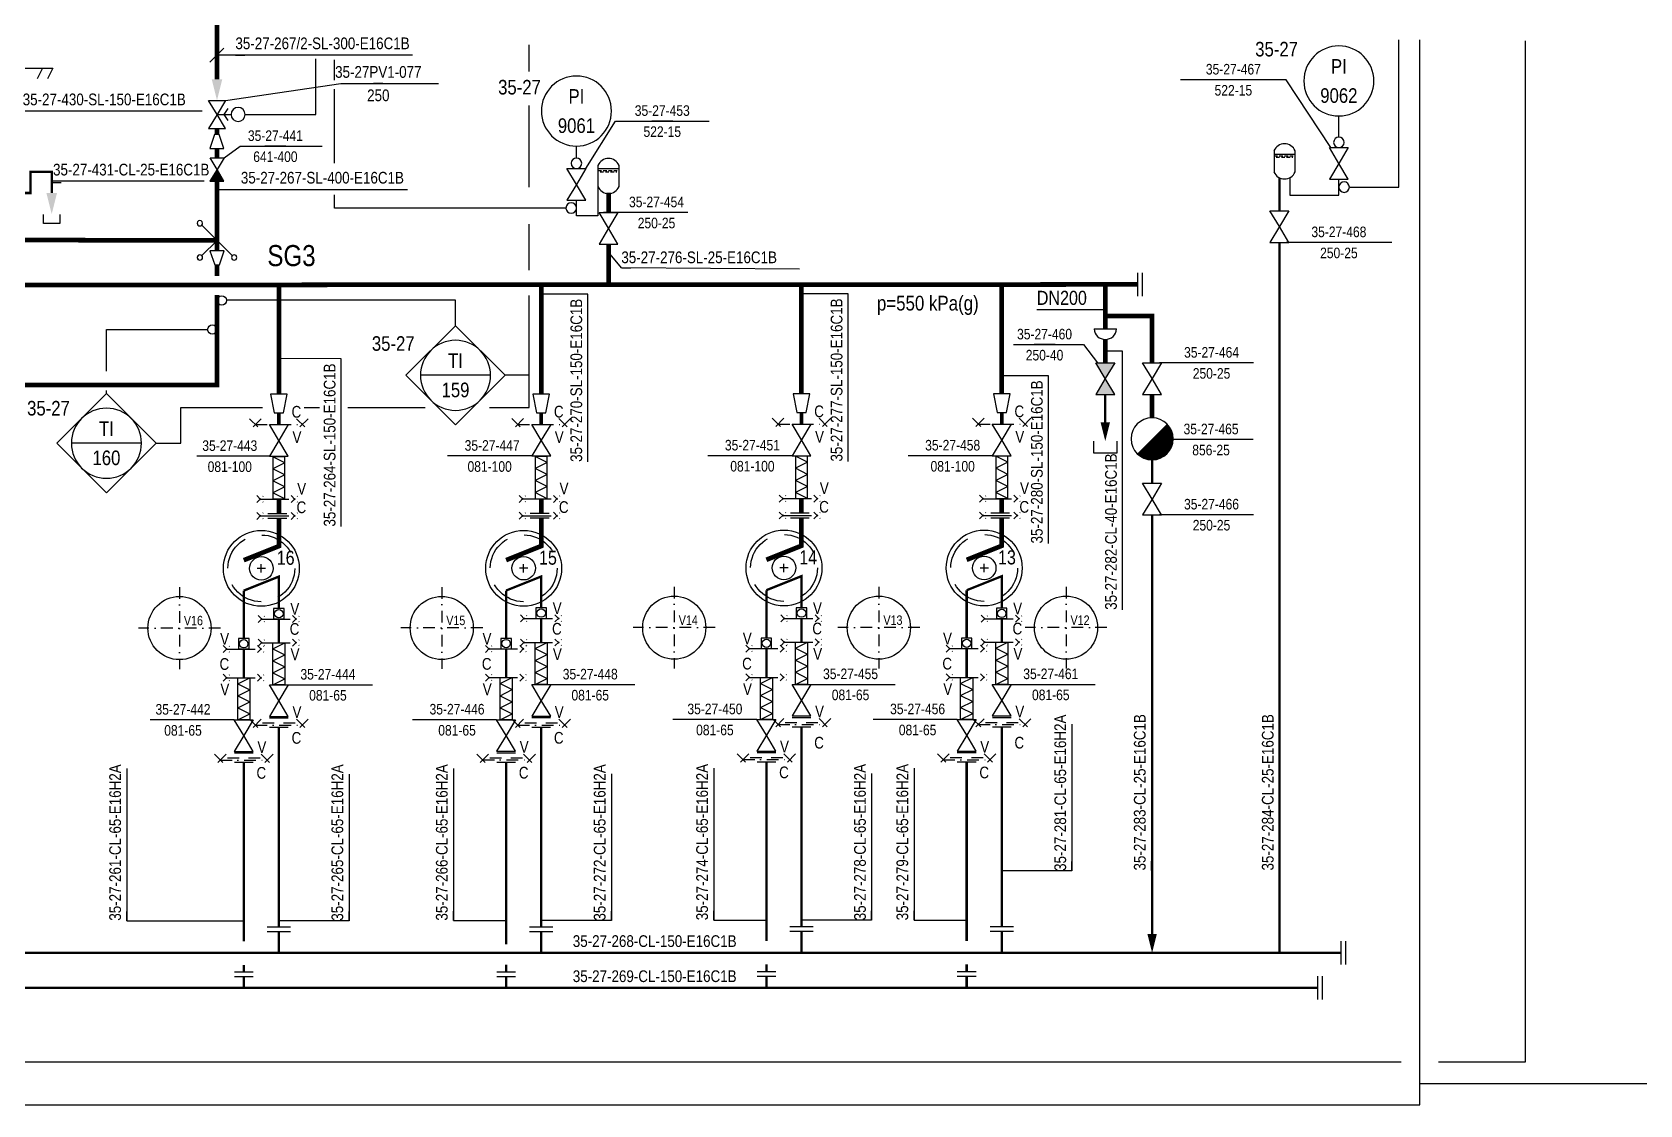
# Model space of a CAD drawing. Header units: millimetres. Extents: x -415 to 12957, y -5 to 599.
# Drawn here: x 7595.5 to 7939.2, y 215 to 444.3 of the extents above; entities that cross this region are included whole.
import ezdxf
from ezdxf.enums import TextEntityAlignment as Align

# ---------------------------------------------------------------- set-up
doc = ezdxf.new("R2010")
doc.units = ezdxf.units.MM
doc.header["$LTSCALE"] = 10
doc.header["$MEASUREMENT"] = 0
for name, pattern in [('CENTER', [2, 1.25, -0.25, 0.25, -0.25]), ('DASHDOT2', [0.5, 0.25, -0.125, 0, -0.125]), ('DASHED', [0.75, 0.5, -0.25]), ('DASHEDX2', [1.5, 1, -0.5])]:
    doc.linetypes.add(name, pattern=pattern)
doc.layers.get('0').update_dxf_attribs({"linetype": 'CONTINUOUS'})
doc.layers.add('BALANSSI', color=3, linetype='CONTINUOUS', lineweight=25)
for name, color, linetype in [('HOYRYRYHMIEN NIMET', 30, 'CONTINUOUS'), ('KUIVATUSSYLINTERIN_N', 7, 'CONTINUOUS'), ('KUIVATUSSYLINTERIT', 31, 'CONTINUOUS'), ('METALLILETKUT', 7, 'CONTINUOUS'), ('NAKOLASIT', 7, 'CONTINUOUS'), ('P-COND', 4, 'CONTINUOUS'), ('P-CVPOS', 7, 'CONTINUOUS'), ('P-DELIVERY_LIMIT', 1, 'DASHDOT2'), ('P-EQUIPMENTS', 7, 'CONTINUOUS'), ('P-FITTINGS', 7, 'CONTINUOUS'), ('P-INSTRPOS_TEXTS', 7, 'CONTINUOUS'), ('P-INSTRU', 7, 'CONTINUOUS'), ('P-LINEPOS', 7, 'CONTINUOUS'), ('P-MASS1', 6, 'CONTINUOUS'), ('P-OTHER', 7, 'CONTINUOUS'), ('P-STEAM1', 6, 'CONTINUOUS'), ('P-SYMB', 7, 'CONTINUOUS'), ('P-TEXT', 7, 'CONTINUOUS'), ('P-VALVEPOS', 7, 'CONTINUOUS'), ('P-VENTS', 7, 'CONTINUOUS'), ('VAC-TELA_NUMEROT', 7, 'CONTINUOUS'), ('VAC-TELAT', 31, 'CONTINUOUS'), ('VEDENEROTTIMET', 7, 'CONTINUOUS')]:
    doc.layers.add(name, color=color, linetype=linetype)
doc.styles.add('ARIAL', font='ARIALN.TTF')
doc.styles.add('ARIALN', font='ARIALN.TTF')
doc.styles.add('MODESTD', font='ARIALN.TTF')
doc.styles.add('ROMANS', font='ARIALN.TTF')
doc.styles.get("Standard").update_dxf_attribs({"font": 'ARIALN.TTF'})

# ---------------------------------------------------------------- blocks, each defined once
blk = doc.blocks.new('PI314')
for p, q in [((0, 2.5), (0, -2.5)), ((1, 2.5), (1, -2.5))]:
    blk.add_line(p, q)
blk = doc.blocks.new('LPoist')
at = {"const_width": 3.75}
blk.add_lwpolyline([(1.33, 2.42, -1), (-1.33, 5.08, -5.843182)], format="xyb", dxfattribs=at)
blk.add_circle((0, 3.75), 3.75)
blk = doc.blocks.new('ARROW')
blk.add_solid([(-2.5, -1.25), (-2.5, 1.25), (2.5, 0)])
at = {"linetype": 'Continuous', "flags": 1}
blk.add_attdef('SYM_WIDTH', (0, 0), '', height=3, dxfattribs=at)
blk = doc.blocks.new('PPI_0103B')
at = {"color": 0, "linetype": 'ByBlock'}
blk.add_circle((0, 0), 1.25, dxfattribs=at)
blk = doc.blocks.new('PPI_1100A')
at = {"color": 0, "linetype": 'ByBlock'}
blk.add_line((0, 0), (2, 0), dxfattribs=at)
blk = doc.blocks.new('PPI_0900A')
at = {"color": 0, "linetype": 'ByBlock'}
blk.add_line((-2.5, 0), (2.5, 0), dxfattribs=at)
blk = doc.blocks.new('PPI_1000A')
at = {"color": 0, "linetype": 'ByBlock'}
blk.add_line((-1, 0), (1, 0), dxfattribs=at)
blk = doc.blocks.new('PPI_1200A')
at = {"color": 0, "linetype": 'ByBlock'}
blk.add_circle((0, 0), 6, dxfattribs=at)
blk = doc.blocks.new('LAI2587')
for p, q in [((0, 0), (2.5, 0)), ((0, -8.75), (0, 0)), ((2.5, 0), (2.5, -8.75)), ((2.5, -8.75), (0, -8.75))]:
    blk.add_line(p, q)
blk = doc.blocks.new('FLEXIBLE-JOINT')
for p, q in [((1.25, 8.75), (-1.25, 7.5)), ((1.25, 6.25), (-1.25, 7.5)), ((1.25, 6.25), (-1.25, 5)), ((1.25, 3.75), (-1.25, 5)), ((1.25, 3.75), (-1.25, 2.5)), ((1.25, 1.25), (-1.25, 2.5)), ((1.25, 1.25), (-1.25, 0))]:
    blk.add_line(p, q)
at = {"rotation": 180}
blk.add_blockref('LAI2587', (1.25, 0), dxfattribs=at)
blk = doc.blocks.new('P7A1100')
at = {"color": 0, "linetype": 'ByBlock'}
for points in [[(-3, -1.8), (-3, 1.8), (0, 0)], [(3, -1.8), (3, 1.8), (0, 0)]]:
    blk.add_lwpolyline(points, close=True, dxfattribs=at)
blk = doc.blocks.new('P7A1305')
at = {"color": 0, "linetype": 'ByBlock'}
blk.add_solid([(-4, -1), (-4, 1), (0, 0)], dxfattribs=at)
blk = doc.blocks.new('PRO66DD')
h = blk.add_hatch(color=0)
h.paths.add_polyline_path([(-3, 1.8), (-3, -1.8), (0, 0)])
h.paths.add_polyline_path([(3, -1.8), (3, 1.8), (0, 0)])
at = {"layer": 'P-VENTS', "color": 0, "linetype": 'Continuous'}
for points in [[(-3, -1.8), (-3, 1.8), (0, 0)], [(3, -1.8), (3, 1.8), (0, 0)]]:
    blk.add_lwpolyline(points, close=True, dxfattribs=at)
blk = doc.blocks.new('P7A0127')
at = {"color": 0, "linetype": 'ByBlock'}
for p, q in [((-7.5, 20), (-7.5, 17.5)), ((7.5, 17.5), (-7.5, 17.5)), ((-7.5, 17.5), (-7.5, 5)), ((7.5, 17.5), (7.5, 20)), ((7.5, 5), (7.5, 17.5))]:
    blk.add_line(p, q, dxfattribs=at)
at = {"color": 0, "linetype": 'DASHEDX2', "ltscale": 0.25}
for points in [[(-7.5, 16.5), (7.5, 16.5)], [(-6, 15.5), (6, 15.5)]]:
    blk.add_lwpolyline(points, dxfattribs=at)
at = {"color": 0, "linetype": 'ByBlock'}
for centre, start, end in [((0, 16.9), 22.4569, 157.5431), ((0, 8.1), 202.4569, 337.5431)]:
    blk.add_arc(centre, 8.12, start, end, dxfattribs=at)
blk = doc.blocks.new('P7A1215')
at = {"color": 0, "linetype": 'ByBlock'}
for p, q in [((0, 2), (0, -2)), ((1, 2), (1, -2))]:
    blk.add_line(p, q, dxfattribs=at)
blk = doc.blocks.new('p7a1370')
at = {"color": 0, "linetype": 'ByBlock'}
for p, q in [((1.25, 1.25), (-1.25, -1.25)), ((-1.25, 1.25), (1.25, -1.25))]:
    blk.add_line(p, q, dxfattribs=at)
blk = doc.blocks.new('A$A7D25')
at = {"layer": 'P-DELIVERY_LIMIT'}
blk.add_lwpolyline([(1.25, 1.25), (11.25, 1.25)], dxfattribs=at)
for p in [(1.25, 1.25), (11.25, 1.25)]:
    blk.add_blockref('p7a1370', p, dxfattribs=at)
blk = doc.blocks.new('P7A1245')
at = {"color": 0, "linetype": 'Continuous'}
for points in [[(-2, 1.8), (-2, -1.8)], [(2, 1), (-2, 1.8)], [(2, -1), (2, 1)], [(-2, -1.8), (2, -1)]]:
    blk.add_lwpolyline(points, dxfattribs=at)
blk = doc.blocks.new('P7A1304')
at = {"color": 0, "linetype": 'ByBlock'}
blk.add_line((1.5, 1.5), (-1.5, -1.5), dxfattribs=at)
blk = doc.blocks.new('PPI_2100A')
at = {"color": 0, "linetype": 'ByBlock'}
blk.add_line((0, 0), (2, 0), dxfattribs=at)
blk = doc.blocks.new('P7A1210')
at = {"color": 0, "linetype": 'ByBlock'}
blk.add_lwpolyline([(-3, 1.5), (-3, -1.5), (0, -0.5), (0, 0.5)], close=True, dxfattribs=at)
blk = doc.blocks.new('P7A1106')
at = {"color": 0, "linetype": 'ByBlock'}
for p, q in [((3, 1.8), (0, 0)), ((3, -1.8), (3, 1.8)), ((0, 0), (3, -1.8))]:
    blk.add_line(p, q, dxfattribs=at)
blk.add_lwpolyline([(-3, 1.8), (0, 0), (-3, -1.8)], close=True, dxfattribs=at)
blk.add_solid([(3, 1.8), (0, 0), (3, -1.8)], dxfattribs=at)
blk = doc.blocks.new('CVE657B')
at = {"color": 0, "linetype": 'Continuous'}
blk.add_lwpolyline([(-1.5, 4.5, -1), (1.5, 4.5, -1), (-1.5, 4.5)], format="xyb", close=True, dxfattribs=at)
for points in [[(-1.27, 2.39), (0, 1.5), (1.27, 2.39)], [(0, 0), (0, 3)]]:
    blk.add_lwpolyline(points, dxfattribs=at)
at = {"layer": 'P-VENTS', "color": 0, "linetype": 'Continuous'}
for points in [[(-3, -1.8), (-3, 1.8), (0, 0)], [(3, -1.8), (3, 1.8), (0, 0)]]:
    blk.add_lwpolyline(points, close=True, dxfattribs=at)
blk = doc.blocks.new('PPI_1207A')
at = {"color": 0, "linetype": 'ByBlock'}
for p, q in [((-8.5, 0), (0, 8.5)), ((0, 8.5), (8.5, 0)), ((0, -8.5), (-8.5, 0)), ((-6, 0), (6, 0)), ((8.5, 0), (0, -8.5))]:
    blk.add_line(p, q, dxfattribs=at)
blk.add_circle((0, 0), 6, dxfattribs=at)
blk = doc.blocks.new('PPI_0102B')
at = {"color": 0, "linetype": 'ByBlock'}
blk.add_circle((0, -1), 1, dxfattribs=at)
blk = doc.blocks.new('P7A1325')
at = {"color": 0, "linetype": 'ByBlock'}
for p, q in [((-9, -1.5), (-6, 1.5)), ((-9, 1.5), (-6, -1.5)), ((6, -1.5), (9, 1.5)), ((6, 1.5), (9, -1.5))]:
    blk.add_line(p, q, dxfattribs=at)
at = {"color": 0, "linetype": 'CENTER'}
blk.add_line((-7.5, 0), (7.5, 0), dxfattribs=at)
blk = doc.blocks.new('P7A1241')
at = {"color": 0, "linetype": 'ByBlock'}
for p, q in [((0, 3.5), (0, 1)), ((-1, -2), (-1, 2)), ((1, -2), (1, 2)), ((0, -1), (0, -3.5))]:
    blk.add_line(p, q, dxfattribs=at)
blk = doc.blocks.new('P7A1330')
at = {"color": 0, "linetype": 'ByBlock'}
for q in [(-3.25, 3.25), (3.25, 3.25)]:
    blk.add_line((0, 0), q, dxfattribs=at)
for centre, start, end in [((-3.66, 3.66), 90, 270), ((-3.66, 3.66), 270, 90), ((3.66, 3.66), 90, 270), ((3.66, 3.66), 270, 90)]:
    blk.add_arc(centre, 0.575, start, end, dxfattribs=at)

msp = doc.modelspace()

# ---------------------------------------------------------------- linework, layer by layer
at = {"layer": 'KUIVATUSSYLINTERIT', "linetype": 'Continuous'}
for points in [[(7644.48, 328.77), (7644.48, 330.57)], [(7700.56, 328.79), (7700.56, 330.59)], [(7756.2, 328.86), (7756.2, 330.66)], [(7799.01, 328.85), (7799.01, 330.65)], [(7645.38, 329.67), (7643.58, 329.67)], [(7701.46, 329.69), (7699.66, 329.69)], [(7757.1, 329.76), (7755.3, 329.76)], [(7799.91, 329.75), (7798.11, 329.75)]]:
    msp.add_lwpolyline(points, dxfattribs=at)
for centre, radius in [((7644.48, 329.67), 8.11), ((7700.56, 329.69), 8.11), ((7756.2, 329.76), 8.11), ((7799.01, 329.75), 8.11), ((7644.49, 329.67), 2.51), ((7700.56, 329.7), 2.51), ((7756.2, 329.76), 2.51), ((7799.01, 329.75), 2.51)]:
    msp.add_circle(centre, radius, dxfattribs=at)
at = {"layer": 'KUIVATUSSYLINTERIT', "linetype": 'DASHED', "ltscale": 1.5}
for centre in [(7644.48, 329.67), (7700.56, 329.69), (7756.2, 329.76), (7799.01, 329.75)]:
    msp.add_circle(centre, 7.14, dxfattribs=at)
at = {"layer": 'NAKOLASIT'}
for points in [[(7649.36, 318.86), (7649.36, 321.11), (7647.11, 321.11), (7647.11, 318.86)], [(7705.43, 318.99), (7705.43, 321.24), (7703.18, 321.24), (7703.18, 318.99)], [(7761.07, 318.99), (7761.07, 321.24), (7758.82, 321.24), (7758.82, 318.99)], [(7803.88, 318.93), (7803.88, 321.18), (7801.63, 321.18), (7801.63, 318.93)], [(7641.86, 312.45), (7641.86, 314.7), (7639.61, 314.7), (7639.61, 312.45)], [(7697.93, 312.46), (7697.93, 314.71), (7695.68, 314.71), (7695.68, 312.46)], [(7753.57, 312.53), (7753.57, 314.78), (7751.32, 314.78), (7751.32, 312.53)], [(7796.38, 312.53), (7796.38, 314.78), (7794.13, 314.78), (7794.13, 312.53)]]:
    msp.add_lwpolyline(points, close=True, dxfattribs=at)
at = {"layer": 'NAKOLASIT', "linetype": 'Continuous'}
for centre in [(7648.23, 319.99), (7704.31, 320.11), (7759.95, 320.11), (7802.76, 320.05), (7640.73, 313.57), (7696.81, 313.59), (7752.45, 313.65), (7795.26, 313.65)]:
    msp.add_circle(centre, 0.9, dxfattribs=at)
at = {"layer": 'P-COND', "linetype": 'Continuous'}
msp.add_lwpolyline([(7591.8, 416.08, 0.5, 0.5, 0), (7591.8, 409.91, 0.5, 0.5, 0), (7595.17, 409.91, 0.5, 0.5, 0), (7595.17, 414.41, 0.5, 0.5, 0), (7599.67, 414.41, 0.5, 0.5, 0), (7599.67, 409.91, 0, 0, 0)], format="xyseb", dxfattribs=at)
at = {"layer": 'P-COND', "linetype": 'Continuous', "const_width": 0.5}
for points in [[(7862.12, 406.11), (7862.12, 413.16)], [(7862.12, 247.5), (7862.12, 399.36)], [(7834.9, 352.86), (7834.9, 347.86)], [(7834.9, 341.11), (7834.9, 251.5)], [(7640.73, 324.92), (7648.23, 327.92), (7648.23, 321.11)], [(7696.81, 324.94), (7704.31, 327.94), (7704.31, 321.24)], [(7752.45, 325.01), (7759.95, 328.01), (7759.95, 321.24)], [(7795.26, 325), (7802.76, 328), (7802.76, 321.18)], [(7640.73, 324.92), (7640.73, 314.7)], [(7696.81, 324.94), (7696.81, 314.71)], [(7752.45, 325.01), (7752.45, 314.78)], [(7795.26, 325), (7795.26, 314.78)], [(7648.23, 318.86), (7648.23, 316.04), (7648.23, 313.79)], [(7704.31, 318.99), (7704.31, 316.07), (7704.31, 313.82)], [(7759.95, 318.99), (7759.95, 316.13), (7759.95, 313.88)], [(7802.76, 318.93), (7802.76, 316.13), (7802.76, 313.88)], [(7752.45, 312.53), (7752.45, 308.63), (7752.45, 306.38)], [(7795.26, 312.53), (7795.26, 308.63), (7795.26, 306.38)], [(7640.73, 312.45), (7640.73, 308.54), (7640.73, 306.29)], [(7696.81, 312.46), (7696.81, 308.57), (7696.81, 306.32)], [(7660.76, 247.5), (7482.47, 247.5)], [(7875.26, 247.5), (7660.76, 247.5)], [(7870.26, 240), (7522.91, 240)]]:
    msp.add_lwpolyline(points, dxfattribs=at)
at = {"layer": 'P-COND', "const_width": 0.5}
for points in [[(7824.9, 366.86), (7824.9, 359.36)], [(7648.23, 253.04), (7648.23, 292.29), (7648.23, 295.67)], [(7704.31, 253.07), (7704.31, 292.32), (7704.31, 294.94), (7704.31, 295.69)], [(7759.95, 253.13), (7759.95, 292.38), (7759.95, 295.76)], [(7802.76, 253.12), (7802.76, 292.37), (7802.76, 295.75)], [(7640.73, 249.92), (7640.73, 284.79), (7640.73, 288.17)], [(7696.81, 249.29), (7696.81, 284.82), (7696.81, 288.19)], [(7752.45, 250.01), (7752.45, 284.88), (7752.45, 288.25)], [(7795.26, 250), (7795.26, 284.87), (7795.26, 288.25)], [(7648.23, 252.04), (7648.23, 247.42)], [(7704.31, 252.14), (7704.31, 247.51)], [(7759.95, 252.13), (7759.95, 247.51)], [(7802.76, 252.12), (7802.76, 247.5)], [(7640.73, 244.92), (7640.73, 243.42)], [(7696.81, 244.94), (7696.81, 243.44)], [(7752.45, 245.01), (7752.45, 243.51)], [(7795.26, 245), (7795.26, 243.5)], [(7640.73, 242.42), (7640.73, 239.92)], [(7696.81, 242.44), (7696.81, 239.94)], [(7752.45, 242.51), (7752.45, 240.01)], [(7795.26, 242.5), (7795.26, 240)]]:
    msp.add_lwpolyline(points, dxfattribs=at)
at = {"layer": 'P-INSTRU'}
for points in [[(7887.62, 411.17), (7887.62, 442.63)], [(7892.12, 215), (7892.12, 442.63)], [(7656.12, 426.71), (7656.12, 438.6)], [(7685.99, 386.98), (7685.99, 386.98), (7637.01, 386.97)], [(7685.99, 381.55), (7685.99, 386.98)], [(7611.37, 371.82), (7611.37, 380.73)], [(7611.37, 380.73), (7611.37, 380.73), (7633.01, 380.73)], [(7611.37, 367.03), (7611.37, 367.68)]]:
    msp.add_lwpolyline(points, dxfattribs=at)
at = {"layer": 'P-INSTRU', "linetype": 'Continuous'}
for points in [[(7896.12, 224.2), (7914.69, 224.2), (7914.69, 442.47)], [(7641.01, 426.71), (7656.12, 426.71)], [(7874.82, 421.86), (7874.82, 426.36)], [(7711.84, 417.39), (7711.84, 419.93)], [(7864.37, 413.16), (7864.37, 409.48)], [(7874.82, 409.48), (7874.82, 412.86)], [(7716.45, 411.29), (7716.45, 405.02)], [(7864.37, 409.48), (7874.82, 409.48)], [(7877.07, 411.17), (7887.62, 411.17)], [(7711.84, 405.01), (7711.84, 408.39)], [(7716.45, 405.01), (7711.84, 405.01)], [(7468.86, 224.21), (7888.12, 224.2)], [(7892.12, 219.57), (8011.73, 219.57)], [(7472.61, 215), (7892.12, 215)]]:
    msp.add_lwpolyline(points, dxfattribs=at)
at = {"layer": 'P-LINEPOS'}
for points in [[(7676.8, 439.4), (7635.01, 439.4)], [(7631.8, 427.41), (7591.8, 427.41)], [(7632.26, 412.41), (7599.67, 412.41)], [(7828.6, 320.82), (7828.6, 376.09), (7824.9, 376.09)], [(7615.73, 286.86), (7615.73, 254.36), (7640.73, 254.36)], [(7685.56, 286.88), (7685.56, 254.38), (7696.81, 254.38)], [(7741.2, 286.95), (7741.2, 254.45), (7752.45, 254.45)], [(7784.01, 286.94), (7784.01, 254.44), (7795.26, 254.44)]]:
    msp.add_lwpolyline(points, dxfattribs=at)
at = {"layer": 'P-MASS1', "const_width": 0.8}
for points in [[(7648.23, 362.92), (7648.23, 360.42)], [(7704.31, 362.94), (7704.31, 360.44)], [(7759.95, 363.01), (7759.95, 360.51)], [(7802.76, 363), (7802.76, 360.5)]]:
    msp.add_lwpolyline(points, dxfattribs=at)
at = {"layer": 'P-OTHER'}
for p, q in [((7701.77, 435.9), (7701.77, 441.59)), ((7660.12, 434.04), (7660.12, 438.39)), ((7660.12, 416.3), (7660.12, 432.11)), ((7701.77, 411.17), (7701.77, 428.6)), ((7660.12, 406.69), (7660.12, 409.54)), ((7709.59, 406.7), (7660.12, 406.69)), ((7701.77, 393.44), (7701.77, 403.27)), ((7721.44, 393.9), (7718.7, 397.27)), ((7701.77, 370.94), (7701.77, 387.98)), ((7701.77, 370.94), (7696.59, 370.94)), ((7701.77, 364.04), (7701.77, 370.94)), ((7627.25, 356.42), (7627.25, 364.04)), ((7627.25, 364.04), (7644.71, 364.04)), ((7653.63, 364.04), (7656.9, 364.04)), ((7662.99, 364.04), (7679.51, 364.04)), ((7693.25, 364.04), (7701.77, 364.04)), ((7621.97, 356.42), (7627.25, 356.42))]:
    msp.add_line(p, q, dxfattribs=at)
for points in [[(7636.81, 429.71), (7661.5, 433.29), (7682.38, 433.29)], [(7635.01, 410.68), (7675.76, 410.68)], [(7597.95, 403.41), (7597.95, 405.31)], [(7601.4, 403.41), (7597.95, 403.41)], [(7601.4, 405.31), (7601.4, 403.41)], [(7759.49, 393.66), (7721.44, 393.94)], [(7769.95, 352.51), (7769.95, 388.36), (7759.95, 388.35)], [(7714.31, 352.44), (7714.31, 388.29), (7704.31, 388.29)], [(7810.26, 385), (7825.26, 385)], [(7661.58, 338.61), (7661.58, 374.47), (7648.22, 374.5)], [(7812.76, 335), (7812.76, 370.85), (7802.76, 370.85)], [(7817.76, 296.35), (7817.76, 265), (7802.76, 265)], [(7663.23, 285.71), (7663.23, 254.36), (7648.23, 254.36)], [(7719.31, 285.74), (7719.31, 254.38), (7704.31, 254.38)], [(7774.95, 285.8), (7774.95, 254.45), (7759.95, 254.45)]]:
    msp.add_lwpolyline(points, dxfattribs=at)
at = {"layer": 'P-STEAM1', "linetype": 'Continuous', "const_width": 1}
for points in [[(7635.01, 434.21), (7635.02, 446.3)], [(7635.01, 422.42), (7635.01, 423.72)], [(7635.01, 417.42), (7635.01, 419.42)], [(7634.99, 397.55), (7635.01, 412.42)], [(7718.7, 405.75), (7718.7, 409.99)], [(7635.01, 399.78), (7503.38, 400)], [(7718.7, 390.3), (7718.7, 399)], [(7632.29, 390.27), (7503.39, 390.21)], [(7831.77, 390.36), (7632.29, 390.27)], [(7824.9, 390.36), (7824.9, 380.86)], [(7824.9, 378.61), (7824.9, 373.61)], [(7834.9, 361.86), (7834.9, 366.86)], [(7648.23, 344.54), (7648.23, 341.35)], [(7704.31, 344.57), (7704.31, 341.38)], [(7759.95, 344.63), (7759.95, 341.44)], [(7802.76, 344.63), (7802.76, 341.44)], [(7640.73, 331.42), (7648.23, 334.42), (7648.23, 338.23), (7648.23, 340.35)], [(7696.81, 331.44), (7704.31, 334.44), (7704.31, 338.25), (7704.31, 340.38)], [(7752.45, 331.51), (7759.95, 334.51), (7759.95, 338.32), (7759.95, 340.44)], [(7795.26, 331.5), (7802.76, 334.5), (7802.76, 338.31), (7802.76, 340.44)], [(7802.76, 341.44), (7802.76, 342.5)]]:
    msp.add_lwpolyline(points, dxfattribs=at)
at = {"layer": 'P-STEAM1', "const_width": 1}
for points in [[(7635.01, 392.17), (7635.01, 394.55)], [(7540.93, 368.85), (7635.01, 368.85), (7635.01, 388.12)], [(7648.23, 366.92), (7648.23, 390.27)], [(7704.31, 366.94), (7704.31, 390.3)], [(7759.95, 367.01), (7759.95, 390.36)], [(7802.76, 367), (7802.76, 390.36)]]:
    msp.add_lwpolyline(points, dxfattribs=at)
at = {"layer": 'P-STEAM1', "linetype": 'Continuous'}
msp.add_lwpolyline([(7834.9, 373.61, 1, 1, 0), (7834.9, 383.61, 1, 1, 0), (7824.9, 383.61, 0, 0, 0)], format="xyseb", dxfattribs=at)
at = {"layer": 'P-SYMB'}
for points in [[(7587.55, 436.58), (7599.92, 436.58)], [(7597.67, 436.58), (7596.55, 434.33)], [(7599.92, 436.58), (7598.8, 434.33)]]:
    msp.add_lwpolyline(points, dxfattribs=at)
at = {"layer": 'P-VALVEPOS'}
for points in [[(7863.57, 434.12), (7840.97, 434.12)], [(7873.13, 419.61), (7863.57, 434.12)], [(7713.87, 415.14), (7720.19, 425.28), (7740.19, 425.28)], [(7636.53, 417.41), (7639.99, 419.92), (7657.49, 419.92)], [(7735.65, 405.75), (7717.66, 405.75)], [(7886.13, 399.35), (7863.53, 399.35)], [(7805.26, 377.5), (7820.26, 377.5), (7823.21, 373.61)], [(7856.61, 373.6), (7836.51, 373.6)], [(7822.4, 356.86), (7822.4, 354.36), (7827.4, 354.36), (7827.4, 356.86)], [(7856.5, 357.22), (7838.9, 357.22)], [(7646.21, 353.66), (7630.73, 353.66)], [(7702.28, 353.7), (7684.31, 353.7)], [(7757.92, 353.76), (7739.95, 353.76)], [(7800.73, 353.75), (7782.76, 353.75)], [(7856.6, 341.15), (7836.5, 341.15)], [(7650.26, 304.79), (7668.23, 304.79)], [(7706.33, 304.82), (7724.31, 304.82)], [(7761.97, 304.88), (7779.95, 304.88)], [(7804.78, 304.88), (7822.76, 304.88)], [(7638.71, 297.29), (7620.73, 297.29)], [(7694.78, 297.32), (7676.81, 297.32)], [(7750.42, 297.38), (7732.45, 297.38)], [(7793.23, 297.38), (7775.26, 297.38)]]:
    msp.add_lwpolyline(points, dxfattribs=at)
at = {"layer": 'VAC-TELAT', "linetype": 'DASHDOT2'}
for points in [[(7626.98, 325.66), (7626.98, 308.16)], [(7626.98, 325.66), (7626.98, 308.16)], [(7683.05, 325.69), (7683.05, 308.19)], [(7683.05, 325.69), (7683.05, 308.19)], [(7732.75, 325.75), (7732.75, 308.25)], [(7732.75, 325.75), (7732.75, 308.25)], [(7776.5, 325.75), (7776.5, 308.25)], [(7776.5, 325.75), (7776.5, 308.25)], [(7816.5, 325.75), (7816.5, 308.25)], [(7816.5, 325.75), (7816.5, 308.25)], [(7635.73, 316.91), (7618.23, 316.91)], [(7691.8, 316.94), (7674.3, 316.94)], [(7741.5, 317), (7724, 317)], [(7785.25, 317), (7767.75, 317)], [(7825.25, 317), (7807.75, 317)]]:
    msp.add_lwpolyline(points, dxfattribs=at)
at = {"layer": 'VAC-TELAT', "linetype": 'Continuous'}
for centre in [(7626.98, 316.91), (7683.05, 316.94), (7732.75, 317), (7776.5, 317), (7816.5, 317)]:
    msp.add_circle(centre, 6.75, dxfattribs=at)
at = {"layer": 'VEDENEROTTIMET'}
msp.add_lwpolyline([(7822.52, 380.86), (7827.28, 380.86)], dxfattribs=at)
msp.add_ellipse((7824.9, 380.99), major_axis=(1.69, 1.69), ratio=1, start_param=2.41372, end_param=5.440261, dxfattribs=at)

# ---------------------------------------------------------------- block references
at = {"layer": 'METALLILETKUT', "yscale": 1.028571429000294, "zscale": 1.028571429000294, "rotation": 180}
for p, xscale in [((7648.23, 353.54), -1.028571429000294), ((7704.31, 353.57), -1.028571429000294), ((7759.95, 353.63), -1.028571429000294), ((7802.76, 353.63), -1.028571429000294), ((7648.23, 313.79), 1.028571429000294), ((7704.31, 313.82), 1.028571429000294), ((7759.95, 313.88), 1.028571429000294), ((7802.76, 313.88), 1.028571429000294), ((7640.73, 306.29), 1.028571429000294), ((7696.81, 306.32), 1.028571429000294), ((7752.45, 306.38), 1.028571429000294), ((7795.26, 306.38), 1.028571429000294)]:
    msp.add_blockref('FLEXIBLE-JOINT', p, dxfattribs=dict(at, xscale=xscale))
at = {"layer": 'P-COND', "linetype": 'Continuous', "xscale": 0.900000000000091, "yscale": 0.900000000000091, "zscale": 0.900000000000091, "rotation": 270.0000000000001}
msp.add_blockref('ARROW', (7599.67, 407.66), dxfattribs=at)
at = {"layer": 'P-CVPOS', "color": 140, "xscale": -1}
msp.add_blockref('PPI_1000A', (7669.49, 433.29), dxfattribs=at)
at = {"layer": 'P-DELIVERY_LIMIT'}
for p in [(7641.98, 359.16), (7698.06, 359.2), (7753.7, 359.26), (7796.51, 359.25), (7641.98, 294.92), (7698.06, 294.93), (7753.7, 295.06), (7796.51, 295.04), (7634.48, 287.44), (7690.56, 287.47), (7746.2, 287.54), (7789.01, 287.52)]:
    msp.add_blockref('A$A7D25', p, dxfattribs=at)
at = {"layer": 'P-DELIVERY_LIMIT', "xscale": 0.4899999999999999, "yscale": 0.4899999999999999, "zscale": 0.4899999999999999}
for p in [(7647.9, 344.48), (7703.98, 344.52), (7759.62, 344.58), (7802.42, 344.57), (7647.9, 340.88), (7703.98, 340.92), (7759.62, 340.98), (7802.42, 340.97), (7704.31, 318.98), (7759.95, 318.98), (7802.76, 318.92), (7648.23, 318.85), (7640.73, 312.43), (7648.23, 313.79), (7696.81, 312.46), (7704.31, 313.82), (7752.45, 312.52), (7759.95, 313.88), (7795.26, 312.51), (7802.76, 313.88), (7640.73, 306.29), (7696.81, 306.32), (7752.45, 306.38), (7795.26, 306.38)]:
    msp.add_blockref('P7A1325', p, dxfattribs=at)
at = {"layer": 'P-EQUIPMENTS', "xscale": 0.3002463749403548, "yscale": 0.3002463749403548, "zscale": 0.3002463749403548}
for p in [(7863.21, 412.92), (7718.7, 409.79)]:
    msp.add_blockref('P7A0127', p, dxfattribs=at)
at = {"layer": 'P-FITTINGS'}
for name, p, rotation in [('P7A1210', (7634.99, 422.42), 90), ('P7A1210', (7635.01, 394.55), 270), ('P7A1245', (7648.23, 364.92), 270), ('P7A1245', (7704.31, 364.94), 270), ('P7A1245', (7759.95, 365.01), 270), ('P7A1245', (7802.76, 365), 270), ('P7A1215', (7647.9, 341.35), 270), ('P7A1215', (7703.98, 341.38), 270), ('P7A1215', (7759.62, 341.44), 270), ('P7A1215', (7802.42, 341.44), 270), ('P7A1241', (7648.23, 296.67), 90), ('P7A1241', (7704.31, 296.69), 90), ('P7A1241', (7759.95, 296.76), 90), ('P7A1241', (7802.76, 296.75), 90), ('P7A1241', (7640.73, 289.17), 90), ('P7A1241', (7696.81, 289.19), 90), ('P7A1241', (7752.45, 289.25), 90), ('P7A1241', (7795.26, 289.25), 90), ('P7A1215', (7640.73, 242.42), 90), ('P7A1215', (7696.81, 242.44), 90), ('P7A1215', (7752.45, 242.51), 90), ('P7A1215', (7795.26, 242.5), 90)]:
    msp.add_blockref(name, p, dxfattribs=dict(at, rotation=rotation))
at = {"layer": 'P-INSTRU', "color": 140}
for name, p, xscale, yscale, zscale in [('PPI_1200A', (7874.82, 433.86), -1.2478, 1.2478, 1.2478), ('PPI_1200A', (7711.84, 427.43), -1.2478, 1.2478, 1.2478), ('PPI_0103B', (7874.82, 420.73), -0.899999999999636, 0.899999999999636, 0.899999999999636), ('PPI_0103B', (7711.84, 416.26), -0.899999999999636, 0.899999999999636, 0.899999999999636), ('PPI_0103B', (7875.94, 411.17), -0.899999999999636, 0.899999999999636, 0.899999999999636), ('PPI_0103B', (7710.72, 406.7), -0.899999999999636, 0.899999999999636, 0.899999999999636), ('PPI_1207A', (7685.99, 370.94), -1.2478, 1.2478, 1.2478), ('PPI_1207A', (7611.37, 356.42), -1.2478, 1.2478, 1.2478)]:
    msp.add_blockref(name, p, dxfattribs=dict(at, xscale=xscale, yscale=yscale, zscale=zscale))
at = {"layer": 'P-INSTRU'}
for p, rotation in [((7635.01, 386.94), 90), ((7635.01, 380.73), 270)]:
    msp.add_blockref('PPI_0102B', p, dxfattribs=dict(at, rotation=rotation))
at = {"layer": 'P-LINEPOS'}
msp.add_blockref('P7A1304', (7634.99, 439.38), dxfattribs=at)
at = {"layer": 'P-LINEPOS', "color": 140}
for name, p in [('PPI_2100A', (7638.94, 439.4)), ('PPI_1100A', (7599.67, 412.16)), ('PPI_1100A', (7640.11, 410.68)), ('PPI_1100A', (7721.44, 393.9)), ('PPI_1100A', (7711.06, 247.5)), ('PPI_1100A', (7711.06, 240))]:
    msp.add_blockref(name, p, dxfattribs=at)
at = {"layer": 'P-LINEPOS', "color": 140, "rotation": 90}
for p in [(7714.31, 352.44), (7769.95, 352.51), (7661.58, 338.61), (7812.76, 335), (7828.6, 320.82), (7817.76, 265), (7834.76, 265.09), (7862.12, 265.09), (7615.73, 254.36), (7663.23, 254.36), (7685.56, 254.38), (7719.31, 254.38), (7741.2, 254.45), (7774.95, 254.45), (7784.01, 254.44)]:
    msp.add_blockref('PPI_1100A', p, dxfattribs=at)
at = {"layer": 'P-OTHER'}
for p in [(7831.77, 390.36), (7875.26, 247.5), (7870.26, 240)]:
    msp.add_blockref('PI314', p, dxfattribs=at)
at = {"layer": 'P-OTHER', "rotation": 90.00000000000001}
for p in [(7648.23, 252.04), (7704.31, 252.07), (7759.95, 252.13), (7802.76, 252.12)]:
    msp.add_blockref('PI314', p, dxfattribs=at)
at = {"layer": 'P-STEAM1', "linetype": 'Continuous', "xscale": 0.900000000000091, "yscale": 0.900000000000091, "zscale": 0.900000000000091, "rotation": 270}
msp.add_blockref('ARROW', (7635.01, 431.96), dxfattribs=at)
at = {"layer": 'P-SYMB'}
for name, p, rotation in [('P7A1330', (7635.01, 399.78), 89.99999999999997), ('P7A1330', (7635.02, 399.78), 180), ('P7A1305', (7824.9, 356.86), 270), ('P7A1305', (7834.9, 247.5), 270)]:
    msp.add_blockref(name, p, dxfattribs=dict(at, rotation=rotation))
at = {"layer": 'P-SYMB', "xscale": -1.199999999998909, "yscale": 1.199999999998909, "zscale": 1.199999999998909}
msp.add_blockref('LPoist', (7834.9, 352.86), dxfattribs=at)
at = {"layer": 'P-VALVEPOS', "color": 140, "yscale": 0.9, "zscale": 0.9}
for p, xscale in [((7852.27, 434.12), -0.9), ((7730.19, 425.28), -0.9), ((7647.49, 419.92), -0.9), ((7728.96, 405.75), -0.9), ((7874.83, 399.35), -0.9), ((7811.91, 377.5), -0.9), ((7847.61, 373.6), -0.9), ((7847.5, 357.22), -0.9), ((7638.47, 353.66), -0.9), ((7693.29, 353.7), -0.9), ((7749.46, 353.76), -0.9), ((7792.27, 353.75), -0.9), ((7847.6, 341.15), -0.9), ((7658.72, 304.79), 0.9), ((7714.79, 304.82), 0.9), ((7770.44, 304.88), 0.9), ((7813.24, 304.88), 0.9), ((7627.74, 297.29), -0.9), ((7686.32, 297.32), -0.9), ((7741.44, 297.38), -0.9), ((7784.77, 297.38), -0.9)]:
    msp.add_blockref('PPI_0900A', p, dxfattribs=dict(at, xscale=xscale))
at = {"layer": 'P-VENTS', "xscale": -1, "rotation": 270}
msp.add_blockref('CVE657B', (7635.01, 426.71), dxfattribs=at)
at = {"layer": 'P-VENTS'}
for name, p, xscale, yscale, zscale, rotation in [('P7A1100', (7874.82, 416.23), 1.125, 1.125, 1.125, 270), ('P7A1106', (7635.01, 414.92), 0.8333333333333334, 0.8333333333333334, 0.8333333333333334, 269.6888345432092), ('P7A1100', (7711.84, 411.76), 1.125, 1.125, 1.125, 270), ('P7A1100', (7718.7, 402.37), 1.125, 1.125, 1.125, 270), ('P7A1100', (7862.12, 402.73), 1.125, 1.125, 1.125, 270), ('PRO66DD', (7824.9, 370.23), 1.125000000000022, 1.125000000000022, 1.125000000000022, 270), ('P7A1100', (7834.9, 370.23), 1.125, 1.125, 1.125, 270), ('P7A1100', (7648.23, 357.04), 1.125, 1.125, 1.125, 270), ('P7A1100', (7704.31, 357.07), 1.125, 1.125, 1.125, 270), ('P7A1100', (7759.95, 357.13), 1.125, 1.125, 1.125, 270), ('P7A1100', (7802.76, 357.13), 1.125, 1.125, 1.125, 270), ('P7A1100', (7834.9, 344.48), 1.125, 1.125, 1.125, 270), ('P7A1100', (7648.23, 301.42), 1.125, 1.125, 1.125, 270), ('P7A1100', (7704.31, 301.45), 1.125, 1.125, 1.125, 270), ('P7A1100', (7759.95, 301.51), 1.125, 1.125, 1.125, 270), ('P7A1100', (7802.76, 301.5), 1.125, 1.125, 1.125, 270), ('P7A1100', (7640.73, 293.92), 1.125, 1.125, 1.125, 270), ('P7A1100', (7696.81, 293.94), 1.125, 1.125, 1.125, 270), ('P7A1100', (7752.45, 294), 1.125, 1.125, 1.125, 270), ('P7A1100', (7795.26, 294), 1.125, 1.125, 1.125, 270)]:
    msp.add_blockref(name, p, dxfattribs=dict(at, xscale=xscale, yscale=yscale, zscale=zscale, rotation=rotation))

# ---------------------------------------------------------------- texts
at = {"layer": 'BALANSSI', "linetype": 'Continuous'}
msp.add_text('p=550 kPa(g)', height=3.15, dxfattribs=at).set_placement((7776.07, 384.79))
at = {"layer": 'HOYRYRYHMIEN NIMET', "linetype": 'Continuous', "style": 'MODESTD'}
msp.add_text('SG3', height=4.5, dxfattribs=at).set_placement((7645.77, 394.28))
at = {"layer": 'KUIVATUSSYLINTERIN_N', "style": 'ARIALN'}
for s, p in [('16', (7647.77, 331.94)), ('15', (7703.84, 331.96)), ('14', (7759.48, 332.03)), ('13', (7801.96, 332.02))]:
    msp.add_text(s, height=3, dxfattribs=at).set_placement(p, align=Align.MIDDLE_LEFT)
at = {"layer": 'P-CVPOS', "color": 140, "style": 'ARIAL'}
for s, p in [('35-27PV1-077', (7669.49, 435.79)), ('250', (7669.49, 430.79))]:
    msp.add_text(s, height=2.5, dxfattribs=at).set_placement(p, align=Align.MIDDLE)
at = {"layer": 'P-DELIVERY_LIMIT', "linetype": 'Continuous', "style": 'ROMANS'}
for p in [(7653.01, 361.89), (7709.09, 361.93), (7764.73, 361.99), (7807.54, 361.98), (7654.08, 341.48), (7710.16, 341.52), (7765.8, 341.58), (7808.6, 341.57), (7652.61, 315.48), (7708.69, 315.51), (7764.33, 315.57), (7807.13, 315.56), (7637.61, 307.98), (7693.69, 308.01), (7749.33, 308.07), (7792.13, 308.06), (7653.01, 292.19), (7709.09, 292.2), (7764.73, 291.16), (7807.54, 291.17), (7645.51, 284.71), (7701.59, 284.75), (7757.23, 284.81), (7800.04, 284.79)]:
    msp.add_attdef('C', text='', height=2.5, rotation=359.8896, dxfattribs=at).set_placement(p, align=Align.RIGHT)
for p in [(7651.14, 356.47), (7707.21, 356.5), (7762.85, 356.56), (7805.66, 356.56), (7652.15, 345.45), (7708.23, 345.48), (7763.87, 345.54), (7806.67, 345.54), (7650.68, 319.77), (7706.76, 319.91), (7762.4, 319.91), (7805.2, 319.84), (7635.68, 313.35), (7691.76, 313.38), (7747.4, 313.44), (7790.2, 313.43), (7650.73, 310.05), (7706.81, 310.07), (7762.45, 310.13), (7805.26, 310.13), (7635.73, 302.55), (7691.81, 302.57), (7747.45, 302.63), (7790.26, 302.63), (7651.14, 297.71), (7707.21, 297.72), (7762.85, 297.85), (7805.66, 297.83), (7643.64, 290.23), (7699.71, 290.26), (7755.35, 290.33), (7798.16, 290.3)]:
    msp.add_attdef('V', p, '', height=2.5, rotation=359.8896, dxfattribs=at)
at = {"layer": 'P-INSTRPOS_TEXTS', "style": 'ARIAL'}
for p in [(7866.08, 439.1), (7704.24, 430.97), (7603.55, 362.35)]:
    msp.add_text('35-27', height=3.119, dxfattribs=at).set_placement(p, align=Align.RIGHT)
for s, p in [('PI', (7874.82, 436.97)), ('PI', (7711.84, 430.55)), ('9062', (7874.82, 430.74)), ('9061', (7711.84, 424.31)), ('TI', (7611.37, 359.54)), ('160', (7611.37, 353.3))]:
    msp.add_text(s, height=3.119, dxfattribs=at).set_placement(p, align=Align.MIDDLE)
at = {"layer": 'P-INSTRU', "style": 'ARIAL'}
msp.add_text('35-27', height=3.119, dxfattribs=at).set_placement((7677.25, 376.18), align=Align.RIGHT)
for s, p in [('TI', (7685.99, 374.06)), ('159', (7685.99, 367.82))]:
    msp.add_text(s, height=3.119, dxfattribs=at).set_placement(p, align=Align.MIDDLE)
at = {"layer": 'P-LINEPOS', "color": 140, "style": 'ARIAL'}
for s, p in [('35-27-267/2-SL-300-E16C1B', (7638.94, 441.9)), ('35-27-430-SL-150-E16C1B', (7593.47, 429.91)), ('35-27-431-CL-25-E16C1B', (7599.96, 414.91)), ('35-27-267-SL-400-E16C1B', (7640.11, 413.18)), ('35-27-276-SL-25-E16C1B', (7721.44, 396.16)), ('35-27-268-CL-150-E16C1B', (7711.06, 250)), ('35-27-269-CL-150-E16C1B', (7711.06, 242.5))]:
    msp.add_text(s, height=2.5, dxfattribs=at).set_placement(p, align=Align.MIDDLE_LEFT)
for s, p in [('35-27-270-SL-150-E16C1B', (7711.81, 352.44)), ('35-27-277-SL-150-E16C1B', (7767.45, 352.51)), ('35-27-264-SL-150-E16C1B', (7659.08, 338.61)), ('35-27-280-SL-150-E16C1B', (7810.26, 335)), ('35-27-282-CL-40-E16C1B', (7826.1, 320.82)), ('35-27-281-CL-65-E16H2A', (7815.26, 265)), ('35-27-283-CL-25-E16C1B', (7832.26, 265.09)), ('35-27-284-CL-25-E16C1B', (7859.62, 265.09)), ('35-27-261-CL-65-E16H2A', (7613.23, 254.36)), ('35-27-265-CL-65-E16H2A', (7660.73, 254.36)), ('35-27-266-CL-65-E16H2A', (7683.06, 254.38)), ('35-27-272-CL-65-E16H2A', (7716.81, 254.38)), ('35-27-274-CL-65-E16H2A', (7738.7, 254.45)), ('35-27-278-CL-65-E16H2A', (7772.45, 254.45)), ('35-27-279-CL-65-E16H2A', (7781.51, 254.44))]:
    msp.add_text(s, height=2.5, rotation=90, dxfattribs=at).set_placement(p, align=Align.MIDDLE_LEFT)
at = {"layer": 'P-TEXT', "style": 'ARIALN'}
msp.add_text('DN200', height=3, dxfattribs=at).set_placement((7810.26, 387.5), align=Align.MIDDLE_LEFT)
at = {"layer": 'P-VALVEPOS', "color": 140, "style": 'ARIAL'}
for s, p in [('35-27-467', (7852.27, 436.37)), ('522-15', (7852.27, 431.87)), ('35-27-453', (7730.19, 427.53)), ('35-27-441', (7647.49, 422.17)), ('522-15', (7730.19, 423.03)), ('641-400', (7647.49, 417.67)), ('35-27-454', (7728.96, 408)), ('250-25', (7728.96, 403.5)), ('35-27-468', (7874.83, 401.6)), ('250-25', (7874.83, 397.1)), ('35-27-460', (7811.91, 379.75)), ('250-40', (7811.91, 375.25)), ('35-27-464', (7847.61, 375.85)), ('250-25', (7847.61, 371.35)), ('35-27-465', (7847.5, 359.47)), ('35-27-443', (7637.74, 355.91)), ('35-27-447', (7693.82, 355.95)), ('35-27-451', (7749.46, 356.01)), ('35-27-458', (7792.27, 356)), ('856-25', (7847.5, 354.97)), ('081-100', (7637.74, 351.41)), ('081-100', (7693.29, 351.45)), ('081-100', (7749.46, 351.51)), ('081-100', (7792.27, 351.5)), ('35-27-466', (7847.6, 343.4)), ('250-25', (7847.6, 338.9)), ('35-27-444', (7658.72, 307.04)), ('35-27-448', (7714.79, 307.07)), ('35-27-455', (7770.44, 307.13)), ('35-27-461', (7813.24, 307.13)), ('081-65', (7658.72, 302.54)), ('081-65', (7714.79, 302.57)), ('081-65', (7770.44, 302.63)), ('081-65', (7813.24, 302.63)), ('35-27-442', (7627.74, 299.54)), ('35-27-446', (7686.32, 299.57)), ('35-27-450', (7741.44, 299.63)), ('35-27-456', (7784.77, 299.63)), ('081-65', (7627.74, 295.04)), ('081-65', (7686.32, 295.07)), ('081-65', (7741.44, 295.13)), ('081-65', (7784.77, 295.13))]:
    msp.add_text(s, height=2.25, dxfattribs=at).set_placement(p, align=Align.MIDDLE)
at = {"layer": 'VAC-TELA_NUMEROT', "style": 'ARIALN'}
for s, p in [('V13', (7777.46, 318.6)), ('V12', (7817.46, 318.6)), ('V16', (7627.93, 318.52)), ('V15', (7684.01, 318.55)), ('V14', (7733.71, 318.6))]:
    msp.add_text(s, height=2, dxfattribs=at).set_placement(p, align=Align.MIDDLE_LEFT)

doc.saveas('drawing.dxf')
